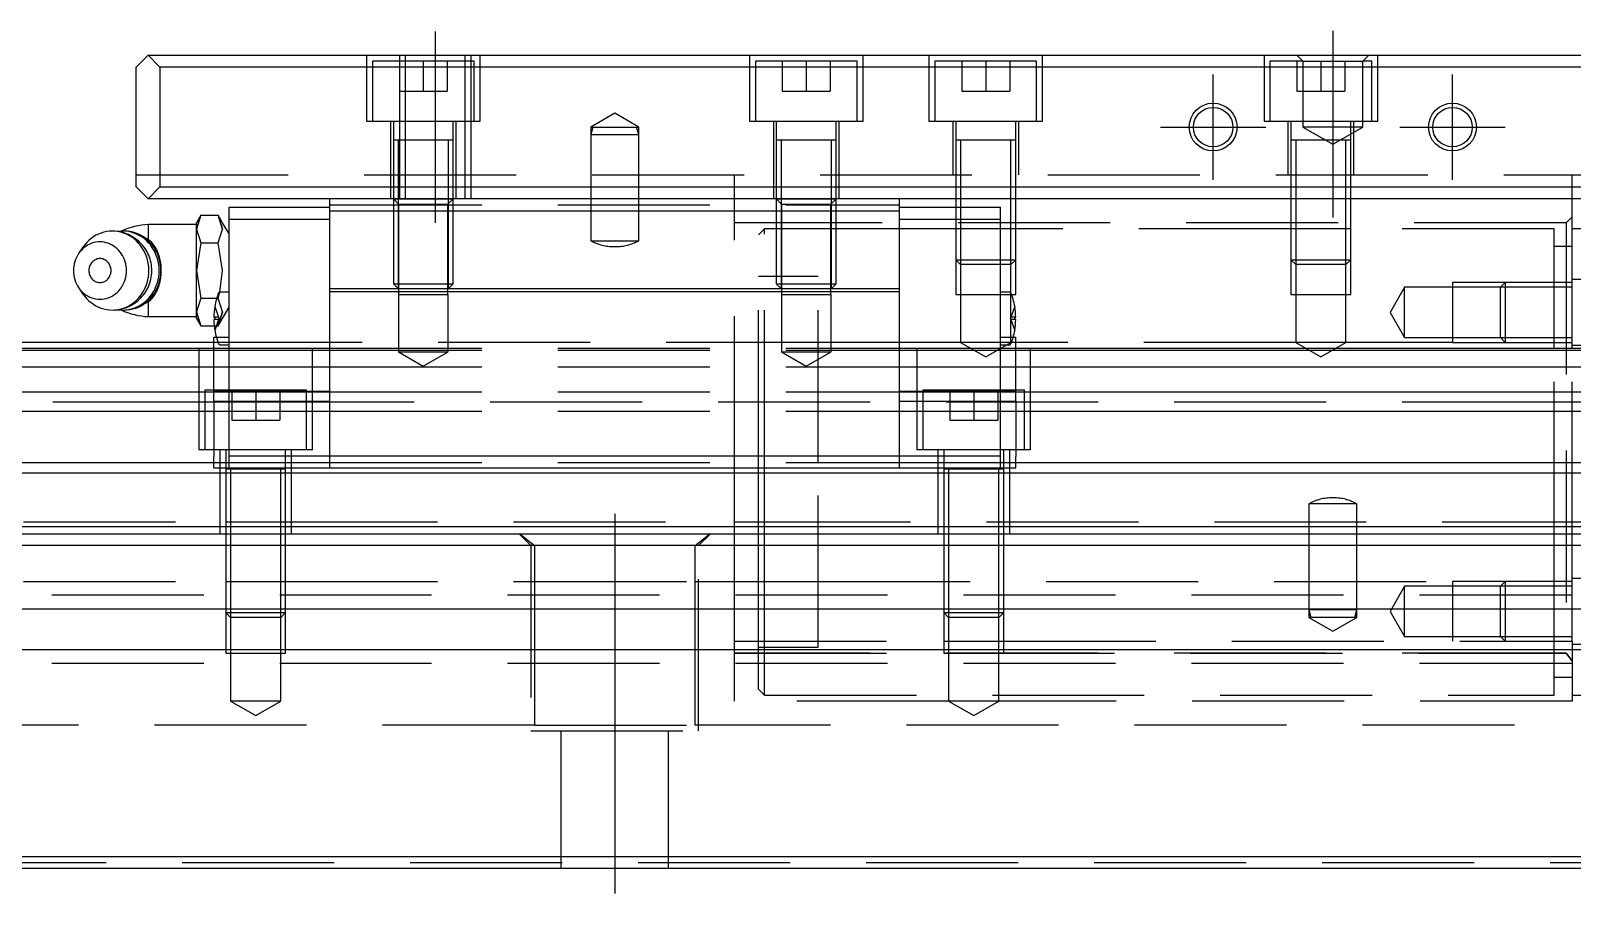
# Model space of a CAD drawing. Extents: x -15 to 809, y -352 to 120.
# Drawn here: x 121.2 to 250, y -316.1 to -242.9 of the extents above; entities that cross this region are included whole.
import ezdxf

# ---------------------------------------------------------------- set-up
doc = ezdxf.new("R2010")
doc.units = 0
doc.linetypes.add('CENTER', pattern=[50.8, 31.75, -6.35, 6.35, -6.35])
doc.linetypes.add('DASHED', pattern=[19.05, 12.7, -6.35])
doc.layers.get('0').update_dxf_attribs({"linetype": 'CONTINUOUS'})
doc.layers.add('CENTER', color=1, linetype='CENTER')

msp = doc.modelspace()

# ---------------------------------------------------------------- linework, layer by layer
at = {"color": 7, "linetype": 'CONTINUOUS'}
for p, q in [((131, -244.98), (130, -245.98)), ((130, -255.98), (130, -245.98)), ((132, -245.98), (131, -244.98)), ((131, -244.98), (329, -244.98)), ((132, -245.98), (132, -255.98)), ((328, -245.98), (132, -245.98)), ((156.5, -252.08), (151.5, -252.08)), ((156.5, -252.08), (151.5, -252.08)), ((156.5, -252.08), (151.5, -252.08)), ((188.5, -252.08), (183.5, -252.08)), ((130, -255.98), (131, -256.98)), ((131, -256.98), (132, -255.98)), ((132, -255.98), (328, -255.98)), ((329, -256.98), (131, -256.98)), ((146.2, -257.98), (146.2, -256.98)), ((193.8, -257.98), (193.8, -256.98)), ((250, -269.48), (250, -256.98)), ((135.4, -258.36), (135.04, -258.98)), ((135.4, -258.36), (135.04, -259.52)), ((135.4, -258.36), (135.4, -258.36)), ((135.4, -258.36), (136.87, -258.36)), ((137.22, -258.98), (136.87, -258.36)), ((137.22, -259.52), (136.87, -258.36)), ((137.77, -258.68), (137.77, -257.68)), ((137.77, -257.68), (146.2, -257.68)), ((137.77, -258.68), (146.2, -258.68)), ((137.77, -278.48), (137.77, -258.68)), ((146.2, -257.98), (193.8, -257.98)), ((146.2, -264.48), (146.2, -257.98)), ((193.8, -257.68), (202.23, -257.68)), ((193.8, -264.48), (193.8, -257.98)), ((193.8, -258.68), (202.23, -258.68)), ((202.23, -258.68), (202.23, -257.68)), ((202.23, -278.48), (202.23, -258.68)), ((126.44, -260.16), (126.24, -260.3)), ((126.64, -260.03), (126.44, -260.16)), ((126.86, -259.93), (126.64, -260.03)), ((127.08, -259.84), (126.86, -259.93)), ((127.31, -259.77), (127.08, -259.84)), ((127.55, -259.72), (127.31, -259.77)), ((127.78, -259.69), (127.55, -259.72)), ((128.02, -259.68), (127.78, -259.69)), ((128.26, -259.69), (128.02, -259.68)), ((128.26, -259.69), (128.19, -259.68)), ((128.5, -259.72), (128.26, -259.69)), ((128.42, -259.7), (128.26, -259.69)), ((128.58, -259.73), (128.42, -259.7)), ((128.88, -259.68), (128.47, -259.71)), ((128.73, -259.77), (128.5, -259.72)), ((128.74, -259.76), (128.58, -259.73)), ((128.96, -259.84), (128.73, -259.77)), ((128.9, -259.8), (128.74, -259.76)), ((129.12, -259.69), (128.88, -259.68)), ((129.03, -259.68), (128.88, -259.68)), ((129.06, -259.85), (128.9, -259.8)), ((129.19, -259.93), (128.96, -259.84)), ((129.27, -259.69), (129.03, -259.68)), ((129.22, -259.91), (129.06, -259.85)), ((129.36, -259.72), (129.12, -259.69)), ((129.4, -260.04), (129.19, -259.93)), ((129.37, -259.97), (129.22, -259.91)), ((129.51, -259.72), (129.27, -259.69)), ((129.59, -259.77), (129.36, -259.72)), ((129.52, -260.04), (129.37, -259.97)), ((129.61, -260.17), (129.4, -260.04)), ((129.74, -259.77), (129.51, -259.72)), ((129.66, -260.12), (129.52, -260.04)), ((129.82, -259.84), (129.59, -259.77)), ((129.8, -260.2), (129.66, -260.12)), ((129.97, -259.84), (129.74, -259.77)), ((130.04, -259.93), (129.82, -259.84)), ((130.2, -259.93), (129.97, -259.84)), ((130.26, -260.04), (130.04, -259.93)), ((130.42, -260.04), (130.2, -259.93)), ((130.47, -260.17), (130.26, -260.04)), ((130.28, -259.97), (131.04, -260.37)), ((130.62, -260.17), (130.42, -260.04)), ((135.04, -259.13), (131.04, -259.13)), ((131.04, -260.37), (131.04, -259.13)), ((135.04, -259.52), (135.04, -258.98)), ((135.04, -259.52), (135.4, -260.67)), ((135.04, -262.98), (135.04, -259.52)), ((136.87, -260.67), (137.22, -259.52)), ((137.77, -259.92), (137.22, -258.98)), ((257.77, -259.48), (250, -259.48)), ((125.56, -261.02), (125.2, -261.56)), ((125.31, -261.41), (125.2, -261.56)), ((125.43, -261.27), (125.31, -261.41)), ((125.56, -261.14), (125.43, -261.27)), ((125.71, -260.82), (125.56, -261.02)), ((125.69, -261.03), (125.56, -261.14)), ((125.84, -260.93), (125.69, -261.03)), ((125.88, -260.63), (125.71, -260.82)), ((125.99, -260.84), (125.84, -260.93)), ((126.05, -260.46), (125.88, -260.63)), ((126.15, -260.76), (125.99, -260.84)), ((126.24, -260.3), (126.05, -260.46)), ((126.31, -260.69), (126.15, -260.76)), ((126.48, -260.64), (126.31, -260.69)), ((126.65, -260.61), (126.48, -260.64)), ((126.82, -260.59), (126.65, -260.61)), ((127, -260.58), (126.82, -260.59)), ((127.17, -260.59), (127, -260.58)), ((127.34, -260.61), (127.17, -260.59)), ((127.51, -260.65), (127.34, -260.61)), ((127.68, -260.7), (127.51, -260.65)), ((127.84, -260.77), (127.68, -260.7)), ((128, -260.85), (127.84, -260.77)), ((128.15, -260.94), (128, -260.85)), ((128.29, -261.04), (128.15, -260.94)), ((128.43, -261.16), (128.29, -261.04)), ((128.56, -261.29), (128.43, -261.16)), ((128.67, -261.43), (128.56, -261.29)), ((128.78, -261.57), (128.67, -261.43)), ((129.81, -260.31), (129.61, -260.17)), ((129.94, -260.3), (129.8, -260.2)), ((130, -260.47), (129.81, -260.31)), ((130.07, -260.4), (129.94, -260.3)), ((130.17, -260.65), (130, -260.47)), ((130.2, -260.5), (130.07, -260.4)), ((130.34, -260.84), (130.17, -260.65)), ((130.32, -260.62), (130.2, -260.5)), ((130.44, -260.73), (130.32, -260.62)), ((130.49, -261.04), (130.34, -260.84)), ((130.55, -260.86), (130.44, -260.73)), ((130.67, -260.31), (130.47, -260.17)), ((130.62, -261.26), (130.49, -261.04)), ((130.65, -260.99), (130.55, -260.86)), ((130.82, -260.31), (130.62, -260.17)), ((130.74, -261.48), (130.62, -261.26)), ((130.75, -261.12), (130.65, -260.99)), ((130.86, -260.47), (130.67, -260.31)), ((130.84, -261.26), (130.75, -261.12)), ((131.01, -260.47), (130.82, -260.31)), ((130.92, -261.4), (130.84, -261.26)), ((131.03, -260.65), (130.86, -260.47)), ((130.99, -261.55), (130.92, -261.4)), ((131.19, -260.65), (131.01, -260.47)), ((131.2, -260.84), (131.03, -260.65)), ((131.04, -260.37), (131.14, -260.46)), ((131.14, -260.46), (131.23, -260.55)), ((131.35, -260.84), (131.19, -260.65)), ((131.34, -261.04), (131.2, -260.84)), ((131.23, -260.55), (131.32, -260.65)), ((131.32, -260.65), (131.41, -260.76)), ((131.48, -261.26), (131.34, -261.04)), ((131.5, -261.04), (131.35, -260.84)), ((131.41, -260.76), (131.49, -260.87)), ((131.59, -261.48), (131.48, -261.26)), ((131.49, -260.87), (131.56, -260.98)), ((131.63, -261.26), (131.5, -261.04)), ((131.56, -260.98), (131.63, -261.11)), ((131.63, -261.11), (131.7, -261.23)), ((131.75, -261.48), (131.63, -261.26)), ((131.7, -261.23), (131.76, -261.36)), ((131.76, -261.36), (131.82, -261.5)), ((135.4, -260.67), (135.04, -262.98)), ((135.4, -260.67), (136.87, -260.67)), ((137.22, -262.98), (136.87, -260.67)), ((124.8, -262.6), (124.77, -262.79)), ((124.83, -262.41), (124.8, -262.6)), ((124.88, -262.23), (124.83, -262.41)), ((124.94, -262.05), (124.88, -262.23)), ((125.02, -261.88), (124.94, -262.05)), ((125.1, -261.71), (125.02, -261.88)), ((125.2, -261.56), (125.1, -261.71)), ((126.09, -262.72), (126.08, -262.81)), ((126.12, -262.64), (126.09, -262.72)), ((126.15, -262.56), (126.12, -262.64)), ((126.19, -262.48), (126.15, -262.56)), ((126.23, -262.41), (126.19, -262.48)), ((126.28, -262.34), (126.23, -262.41)), ((126.33, -262.27), (126.28, -262.34)), ((126.39, -262.21), (126.33, -262.27)), ((126.46, -262.16), (126.39, -262.21)), ((126.52, -262.11), (126.46, -262.16)), ((126.59, -262.07), (126.52, -262.11)), ((126.67, -262.04), (126.59, -262.07)), ((126.75, -262.01), (126.67, -262.04)), ((126.82, -262), (126.75, -262.01)), ((126.9, -261.98), (126.82, -262)), ((126.99, -261.98), (126.9, -261.98)), ((127.07, -261.98), (126.99, -261.98)), ((127.15, -262), (127.07, -261.98)), ((127.22, -262.01), (127.15, -262)), ((127.3, -262.04), (127.22, -262.01)), ((127.38, -262.07), (127.3, -262.04)), ((127.45, -262.11), (127.38, -262.07)), ((127.52, -262.16), (127.45, -262.11)), ((127.58, -262.21), (127.52, -262.16)), ((127.64, -262.27), (127.58, -262.21)), ((127.69, -262.34), (127.64, -262.27)), ((127.74, -262.41), (127.69, -262.34)), ((127.79, -262.48), (127.74, -262.41)), ((127.82, -262.56), (127.79, -262.48)), ((127.85, -262.64), (127.82, -262.56)), ((127.88, -262.72), (127.85, -262.64)), ((127.9, -262.81), (127.88, -262.72)), ((128.88, -261.73), (128.78, -261.57)), ((128.96, -261.89), (128.88, -261.73)), ((129.03, -262.06), (128.96, -261.89)), ((129.09, -262.24), (129.03, -262.06)), ((129.14, -262.42), (129.09, -262.24)), ((129.18, -262.61), (129.14, -262.42)), ((129.2, -262.79), (129.18, -262.61)), ((130.84, -261.72), (130.74, -261.48)), ((130.92, -261.96), (130.84, -261.72)), ((130.98, -262.21), (130.92, -261.96)), ((131.03, -262.46), (130.98, -262.21)), ((131.06, -261.7), (130.99, -261.55)), ((131.06, -262.72), (131.03, -262.46)), ((131.12, -261.86), (131.06, -261.7)), ((131.07, -262.98), (131.06, -262.72)), ((131.17, -262.01), (131.12, -261.86)), ((131.22, -262.17), (131.17, -262.01)), ((131.25, -262.33), (131.22, -262.17)), ((131.28, -262.49), (131.25, -262.33)), ((131.3, -262.66), (131.28, -262.49)), ((131.31, -262.82), (131.3, -262.66)), ((131.69, -261.72), (131.59, -261.48)), ((131.78, -261.96), (131.69, -261.72)), ((131.85, -261.72), (131.75, -261.48)), ((131.84, -262.21), (131.78, -261.96)), ((131.82, -261.5), (131.86, -261.61)), ((131.89, -262.46), (131.84, -262.21)), ((131.93, -261.96), (131.85, -261.72)), ((131.86, -261.61), (131.9, -261.73)), ((131.92, -262.72), (131.89, -262.46)), ((131.9, -261.73), (131.93, -261.85)), ((131.93, -262.98), (131.92, -262.72)), ((131.93, -261.85), (131.96, -261.97)), ((132, -262.21), (131.93, -261.96)), ((131.96, -261.97), (131.99, -262.09)), ((131.99, -262.09), (132.02, -262.22)), ((132.04, -262.46), (132, -262.21)), ((132.02, -262.22), (132.04, -262.37)), ((132.04, -262.37), (132.06, -262.52)), ((132.07, -262.72), (132.04, -262.46)), ((132.06, -262.52), (132.07, -262.67)), ((132.07, -262.67), (132.08, -262.83)), ((132.08, -262.98), (132.07, -262.72)), ((124.77, -262.79), (124.77, -262.98)), ((124.77, -262.98), (124.77, -263.17)), ((124.77, -263.17), (124.8, -263.36)), ((124.8, -263.36), (124.83, -263.55)), ((124.83, -263.55), (124.88, -263.73)), ((124.88, -263.73), (124.94, -263.91)), ((124.94, -263.91), (125.02, -264.08)), ((126.08, -262.81), (126.06, -262.89)), ((126.06, -262.89), (126.06, -262.98)), ((126.06, -262.98), (126.06, -263.07)), ((126.06, -263.07), (126.08, -263.15)), ((126.08, -263.15), (126.09, -263.24)), ((126.09, -263.24), (126.12, -263.32)), ((126.12, -263.32), (126.15, -263.4)), ((126.15, -263.4), (126.19, -263.48)), ((126.19, -263.48), (126.23, -263.55)), ((126.23, -263.55), (126.28, -263.62)), ((126.28, -263.62), (126.33, -263.69)), ((126.33, -263.69), (126.39, -263.75)), ((126.39, -263.75), (126.46, -263.8)), ((126.46, -263.8), (126.52, -263.85)), ((126.52, -263.85), (126.59, -263.89)), ((126.59, -263.89), (126.67, -263.92)), ((126.67, -263.92), (126.75, -263.95)), ((126.75, -263.95), (126.82, -263.96)), ((126.82, -263.96), (126.9, -263.98)), ((126.9, -263.98), (126.99, -263.98)), ((126.99, -263.98), (127.07, -263.98)), ((127.07, -263.98), (127.15, -263.96)), ((127.15, -263.96), (127.22, -263.95)), ((127.22, -263.95), (127.3, -263.92)), ((127.3, -263.92), (127.38, -263.89)), ((127.38, -263.89), (127.45, -263.85)), ((127.45, -263.85), (127.52, -263.8)), ((127.52, -263.8), (127.58, -263.75)), ((127.58, -263.75), (127.64, -263.69)), ((127.64, -263.69), (127.69, -263.62)), ((127.69, -263.62), (127.74, -263.55)), ((127.74, -263.55), (127.79, -263.48)), ((127.79, -263.48), (127.82, -263.4)), ((127.82, -263.4), (127.85, -263.32)), ((127.85, -263.32), (127.88, -263.24)), ((127.88, -263.24), (127.9, -263.15)), ((127.91, -262.89), (127.9, -262.81)), ((127.9, -263.15), (127.91, -263.07)), ((127.91, -262.98), (127.91, -262.89)), ((127.91, -263.07), (127.91, -262.98)), ((128.96, -264.07), (129.03, -263.9)), ((129.03, -263.9), (129.09, -263.72)), ((129.09, -263.72), (129.14, -263.54)), ((129.14, -263.54), (129.18, -263.35)), ((129.18, -263.35), (129.2, -263.17)), ((129.2, -262.98), (129.2, -262.79)), ((129.2, -263.17), (129.2, -262.98)), ((130.84, -264.24), (130.92, -264)), ((130.92, -264), (130.98, -263.75)), ((130.98, -263.75), (131.03, -263.5)), ((131.03, -263.5), (131.06, -263.24)), ((131.06, -263.24), (131.07, -262.98)), ((131.1, -264.16), (131.16, -264)), ((131.16, -264), (131.2, -263.85)), ((131.2, -263.85), (131.24, -263.69)), ((131.24, -263.69), (131.27, -263.53)), ((131.27, -263.53), (131.3, -263.36)), ((131.3, -263.36), (131.31, -263.2)), ((131.32, -262.98), (131.31, -262.82)), ((131.31, -263.2), (131.32, -263.04)), ((131.32, -263.04), (131.32, -262.98)), ((131.69, -264.24), (131.78, -264)), ((131.78, -264), (131.84, -263.75)), ((131.84, -263.75), (131.89, -263.5)), ((131.85, -264.24), (131.93, -264)), ((131.89, -263.5), (131.92, -263.24)), ((131.92, -263.24), (131.93, -262.98)), ((131.93, -264), (132, -263.75)), ((131.99, -263.89), (131.95, -264.04)), ((132.02, -263.74), (131.99, -263.89)), ((132, -263.75), (132.04, -263.5)), ((132.04, -263.62), (132.02, -263.74)), ((132.04, -263.5), (132.07, -263.24)), ((132.05, -263.49), (132.04, -263.62)), ((132.06, -263.36), (132.05, -263.49)), ((132.07, -263.24), (132.06, -263.36)), ((132.07, -263.24), (132.08, -262.98)), ((132.08, -263.11), (132.07, -263.24)), ((132.08, -262.83), (132.08, -262.98)), ((132.08, -262.98), (132.08, -262.98)), ((132.08, -262.98), (132.08, -263.11)), ((135.04, -266.44), (135.04, -262.98)), ((135.04, -262.98), (135.4, -265.29)), ((137, -264.78), (137.22, -262.98)), ((125.02, -264.08), (125.1, -264.25)), ((125.1, -264.25), (125.2, -264.4)), ((125.2, -264.4), (125.31, -264.55)), ((125.2, -264.4), (125.56, -264.94)), ((125.31, -264.55), (125.43, -264.69)), ((125.43, -264.69), (125.56, -264.82)), ((125.56, -264.82), (125.69, -264.93)), ((125.56, -264.94), (125.71, -265.14)), ((125.69, -264.93), (125.84, -265.03)), ((125.71, -265.14), (125.88, -265.33)), ((125.84, -265.03), (125.99, -265.12)), ((125.99, -265.12), (126.15, -265.2)), ((126.15, -265.2), (126.31, -265.27)), ((126.31, -265.27), (126.48, -265.32)), ((127.34, -265.35), (127.51, -265.31)), ((127.51, -265.31), (127.68, -265.26)), ((127.68, -265.26), (127.84, -265.19)), ((127.84, -265.19), (128, -265.11)), ((128, -265.11), (128.15, -265.02)), ((128.15, -265.02), (128.29, -264.92)), ((128.29, -264.92), (128.43, -264.8)), ((128.43, -264.8), (128.56, -264.67)), ((128.56, -264.67), (128.67, -264.53)), ((128.67, -264.53), (128.78, -264.39)), ((128.78, -264.39), (128.88, -264.23)), ((128.88, -264.23), (128.96, -264.07)), ((130, -265.49), (130.17, -265.31)), ((130.17, -265.31), (130.34, -265.12)), ((130.3, -265.37), (130.41, -265.25)), ((130.34, -265.12), (130.49, -264.92)), ((130.41, -265.25), (130.52, -265.13)), ((130.49, -264.92), (130.62, -264.7)), ((130.52, -265.13), (130.62, -265)), ((130.62, -264.7), (130.74, -264.48)), ((130.62, -265), (130.72, -264.87)), ((130.72, -264.87), (130.81, -264.74)), ((130.74, -264.48), (130.84, -264.24)), ((130.81, -264.74), (130.89, -264.6)), ((130.86, -265.49), (131.03, -265.31)), ((130.89, -264.6), (130.97, -264.45)), ((130.97, -264.45), (131.04, -264.31)), ((131.01, -265.49), (131.19, -265.31)), ((131.03, -265.31), (131.2, -265.12)), ((131.04, -264.31), (131.1, -264.16)), ((131.19, -265.31), (131.35, -265.12)), ((131.2, -265.12), (131.34, -264.92)), ((131.32, -265.31), (131.23, -265.41)), ((131.41, -265.2), (131.32, -265.31)), ((131.34, -264.92), (131.48, -264.7)), ((131.35, -265.12), (131.5, -264.92)), ((131.49, -265.09), (131.41, -265.2)), ((131.48, -264.7), (131.59, -264.48)), ((131.56, -264.98), (131.49, -265.09)), ((131.5, -264.92), (131.63, -264.7)), ((131.63, -264.85), (131.56, -264.98)), ((131.59, -264.48), (131.69, -264.24)), ((131.63, -264.7), (131.75, -264.48)), ((131.7, -264.73), (131.63, -264.85)), ((131.76, -264.6), (131.7, -264.73)), ((131.75, -264.48), (131.85, -264.24)), ((131.82, -264.46), (131.76, -264.6)), ((131.87, -264.32), (131.82, -264.46)), ((131.91, -264.18), (131.87, -264.32)), ((131.95, -264.04), (131.91, -264.18)), ((135.4, -265.29), (135.04, -266.44)), ((135.4, -265.29), (136.74, -265.29)), ((137.77, -264.78), (136.99, -264.78)), ((146.2, -264.73), (146.2, -264.48)), ((146.2, -264.48), (193.8, -264.48)), ((146.2, -278.48), (146.2, -264.73)), ((146.2, -264.73), (193.8, -264.73)), ((193.8, -264.73), (193.8, -264.48)), ((193.8, -278.48), (193.8, -264.73)), ((203.01, -264.78), (202.23, -264.78)), ((125.88, -265.33), (126.05, -265.5)), ((126.05, -265.5), (126.24, -265.66)), ((126.24, -265.66), (126.44, -265.8)), ((126.44, -265.8), (126.64, -265.93)), ((126.48, -265.32), (126.65, -265.35)), ((126.64, -265.93), (126.86, -266.03)), ((126.65, -265.35), (126.82, -265.37)), ((126.82, -265.37), (127, -265.38)), ((126.86, -266.03), (127.08, -266.12)), ((127, -265.38), (127.17, -265.37)), ((127.08, -266.12), (127.31, -266.19)), ((127.17, -265.37), (127.34, -265.35)), ((127.31, -266.19), (127.55, -266.24)), ((127.55, -266.24), (127.78, -266.27)), ((127.78, -266.27), (128.02, -266.28)), ((128.02, -266.28), (128.26, -266.27)), ((128.19, -266.28), (128.25, -266.27)), ((128.25, -266.27), (128.41, -266.26)), ((128.26, -266.27), (128.5, -266.24)), ((128.41, -266.26), (128.57, -266.23)), ((128.47, -266.25), (128.88, -266.28)), ((128.5, -266.24), (128.73, -266.19)), ((128.57, -266.23), (128.73, -266.2)), ((128.73, -266.19), (128.96, -266.12)), ((128.73, -266.2), (128.89, -266.16)), ((128.88, -266.28), (129.12, -266.27)), ((128.88, -266.28), (129.03, -266.28)), ((128.89, -266.16), (129.05, -266.12)), ((128.96, -266.12), (129.19, -266.03)), ((129.03, -266.28), (129.27, -266.27)), ((129.05, -266.12), (129.2, -266.06)), ((129.12, -266.27), (129.36, -266.24)), ((129.19, -266.03), (129.4, -265.92)), ((129.2, -266.06), (129.35, -266)), ((129.27, -266.27), (129.51, -266.24)), ((129.35, -266), (129.5, -265.93)), ((129.36, -266.24), (129.59, -266.19)), ((129.4, -265.92), (129.61, -265.79)), ((129.5, -265.93), (129.64, -265.85)), ((129.51, -266.24), (129.74, -266.19)), ((129.59, -266.19), (129.82, -266.12)), ((129.61, -265.79), (129.81, -265.65)), ((129.64, -265.85), (129.78, -265.77)), ((129.74, -266.19), (129.97, -266.12)), ((129.78, -265.77), (129.92, -265.68)), ((129.81, -265.65), (130, -265.49)), ((129.82, -266.12), (130.04, -266.03)), ((129.92, -265.68), (130.05, -265.58)), ((129.97, -266.12), (130.2, -266.03)), ((130.04, -266.03), (130.26, -265.92)), ((130.05, -265.58), (130.18, -265.48)), ((130.18, -265.48), (130.3, -265.37)), ((130.2, -266.03), (130.42, -265.92)), ((130.26, -265.92), (130.47, -265.79)), ((131.04, -265.59), (130.28, -265.99)), ((130.42, -265.92), (130.62, -265.79)), ((130.47, -265.79), (130.67, -265.65)), ((130.62, -265.79), (130.82, -265.65)), ((130.67, -265.65), (130.86, -265.49)), ((130.82, -265.65), (131.01, -265.49)), ((131.14, -265.5), (131.04, -265.59)), ((131.04, -266.83), (131.04, -265.59)), ((131.23, -265.41), (131.14, -265.5)), ((135.04, -266.98), (135.04, -266.44)), ((135.04, -266.44), (135.4, -267.6)), ((131.04, -266.83), (135.04, -266.83)), ((135.04, -266.98), (135.4, -267.6)), ((135.4, -267.6), (135.4, -267.6)), ((135.4, -267.6), (136.53, -267.6)), ((136.5, -266.88), (136.58, -266.88)), ((136.58, -267.08), (136.5, -267.08)), ((136.58, -266.88), (136.58, -267.08)), ((203.42, -267.08), (203.42, -266.88)), ((203.42, -266.88), (203.5, -266.88)), ((203.5, -267.08), (203.42, -267.08)), ((136.5, -268.98), (28, -268.98)), ((136.5, -271.15), (136.5, -268.55)), ((136.5, -268.55), (136.71, -268.55)), ((203.29, -268.55), (203.5, -268.55)), ((203.5, -271.15), (203.5, -268.55)), ((0, -269.48), (136.5, -269.48)), ((0, -269.64), (136.5, -269.64)), ((136.99, -269.18), (137.77, -269.18)), ((202.23, -269.18), (203.01, -269.18)), ((203.5, -269.48), (256.5, -269.48)), ((203.5, -269.64), (256.5, -269.64)), ((0, -271.04), (136.5, -271.04)), ((136.5, -273.06), (136.5, -271.15)), ((203.5, -271.04), (256.5, -271.04)), ((203.5, -273.06), (203.5, -271.15)), ((0, -273.12), (136.5, -273.12)), ((136.5, -273.91), (136.5, -273.06)), ((136.5, -273.06), (137.77, -273.06)), ((136.5, -273.91), (136.5, -278.52)), ((136.5, -273.91), (137.77, -273.91)), ((202.23, -273.06), (203.5, -273.06)), ((202.23, -273.91), (203.5, -273.91)), ((203.5, -273.91), (203.5, -273.06)), ((203.5, -273.12), (256.5, -273.12)), ((203.5, -273.91), (203.5, -278.52)), ((0, -274.74), (136.5, -274.74)), ((203.5, -274.74), (256.5, -274.74)), ((0, -279.03), (136.5, -279.03)), ((136.5, -279.48), (136.5, -278.52)), ((136.5, -279.48), (137.77, -279.48)), ((137.77, -278.48), (146.2, -278.48)), ((137.77, -279.48), (137.77, -278.48)), ((137.77, -279.48), (146.2, -279.48)), ((146.2, -279.48), (146.2, -278.48)), ((146.2, -278.48), (193.8, -278.48)), ((146.2, -279.48), (193.8, -279.48)), ((193.8, -278.48), (202.23, -278.48)), ((193.8, -279.48), (193.8, -278.48)), ((193.8, -279.48), (202.23, -279.48)), ((202.23, -279.48), (202.23, -278.48)), ((202.23, -279.48), (203.5, -279.48)), ((203.5, -279.48), (203.5, -278.52)), ((203.5, -279.03), (256.5, -279.03)), ((0, -279.88), (460, -279.88)), ((202.5, -279.58), (197.5, -279.58)), ((0, -284.38), (460, -284.38)), ((1, -284.98), (459, -284.98)), ((458, -285.98), (2, -285.98)), ((458, -291.28), (2, -291.28)), ((458, -294.68), (2, -294.68)), ((2, -311.98), (458, -311.98)), ((459, -312.98), (1, -312.98))]:
    msp.add_line(p, q, dxfattribs=at)
at = {"color": 3, "linetype": 'DASHED'}
for p, q in [((149.25, -244.98), (149.25, -250.48)), ((149.75, -245.48), (149.75, -250.48)), ((158.25, -245.48), (149.75, -245.48)), ((152, -244.98), (152, -245.48)), ((152, -245.48), (152, -247.98)), ((152.5, -244.98), (152.5, -256.98)), ((154, -245.48), (154, -247.98)), ((156, -245.48), (156, -247.98)), ((157.5, -256.98), (157.5, -244.98)), ((158, -245.48), (158, -244.98)), ((158, -250.48), (158, -245.48)), ((158.25, -250.48), (158.25, -245.48)), ((158.75, -250.48), (158.75, -244.98)), ((181.25, -244.98), (181.25, -250.48)), ((181.75, -245.48), (181.75, -250.48)), ((190.25, -245.48), (181.75, -245.48)), ((184, -245.48), (184, -247.98)), ((186, -245.48), (186, -247.98)), ((188, -245.48), (188, -247.98)), ((190.25, -250.48), (190.25, -245.48)), ((190.75, -250.48), (190.75, -244.98)), ((196.25, -244.98), (196.25, -250.48)), ((196.75, -245.48), (196.75, -250.48)), ((205.25, -245.48), (196.75, -245.48)), ((199, -245.48), (199, -247.98)), ((201, -245.48), (201, -247.98)), ((203, -245.48), (203, -247.98)), ((205.25, -250.48), (205.25, -245.48)), ((205.75, -250.48), (205.75, -244.98)), ((224.25, -244.98), (224.25, -250.48)), ((224.75, -245.48), (224.75, -250.48)), ((227.5, -245.48), (224.75, -245.48)), ((227, -244.98), (227.5, -245.48)), ((227, -245.48), (227, -247.98)), ((227.5, -245.48), (227.5, -250.98)), ((227.5, -245.48), (232.5, -245.48)), ((229, -245.48), (229, -247.98)), ((231, -245.48), (231, -247.98)), ((232.5, -245.48), (233, -244.98)), ((232.5, -250.98), (232.5, -245.48)), ((233.25, -245.48), (232.5, -245.48)), ((233.25, -250.48), (233.25, -245.48)), ((233.75, -250.48), (233.75, -244.98)), ((152, -247.98), (152, -250.48)), ((152, -247.98), (154, -247.98)), ((154, -247.98), (156, -247.98)), ((184, -247.98), (186, -247.98)), ((186, -247.98), (188, -247.98)), ((199, -247.98), (201, -247.98)), ((201, -247.98), (203, -247.98)), ((227, -247.98), (229, -247.98)), ((229, -247.98), (231, -247.98)), ((170, -249.83), (168, -250.98)), ((172, -250.98), (170, -249.83)), ((149.25, -250.48), (158.75, -250.48)), ((151.25, -250.48), (151.25, -256.98)), ((151.5, -250.48), (151.5, -252.08)), ((152, -250.48), (152, -252.08)), ((156.5, -252.08), (156.5, -250.48)), ((156.75, -256.98), (156.75, -250.48)), ((158, -256.98), (158, -250.48)), ((168, -250.98), (168, -251.61)), ((168.17, -250.98), (168, -251.61)), ((168, -250.98), (170, -250.98)), ((170, -250.98), (172, -250.98)), ((172, -251.61), (171.83, -250.98)), ((172, -251.61), (172, -250.98)), ((181.25, -250.48), (190.75, -250.48)), ((183.25, -250.48), (183.25, -256.98)), ((183.5, -250.48), (183.5, -252.08)), ((188.5, -252.08), (188.5, -250.48)), ((188.75, -256.98), (188.75, -250.48)), ((196.25, -250.48), (205.75, -250.48)), ((198.25, -250.48), (198.25, -254.98)), ((198.5, -250.48), (198.5, -252.08)), ((203.5, -252.08), (203.5, -250.48)), ((203.75, -254.98), (203.75, -250.48)), ((224.25, -250.48), (233.75, -250.48)), ((226.25, -250.48), (226.25, -254.98)), ((226.5, -250.48), (226.5, -252.08)), ((227.5, -250.98), (230, -252.42)), ((232.5, -250.98), (227.5, -250.98)), ((230, -252.42), (232.5, -250.98)), ((231.5, -252.08), (231.5, -250.48)), ((231.75, -254.98), (231.75, -250.48)), ((156.5, -252.08), (151.5, -252.08)), ((151.5, -252.08), (151.5, -256.98)), ((151.5, -252.08), (151.5, -252.08)), ((151.5, -252.08), (151.5, -252.09)), ((151.9, -252.08), (151.9, -256.98)), ((152, -252.08), (152, -256.98)), ((156.1, -256.98), (156.1, -252.08)), ((156.5, -252.08), (156.5, -252.08)), ((156.5, -256.98), (156.5, -252.08)), ((156.5, -252.09), (156.5, -252.08)), ((168, -251.61), (168, -256.98)), ((168, -251.61), (172, -251.61)), ((172, -256.98), (172, -251.61)), ((188.5, -252.08), (183.5, -252.08)), ((183.5, -252.08), (183.5, -256.98)), ((183.5, -252.08), (183.5, -252.08)), ((183.5, -252.08), (183.5, -252.09)), ((183.9, -252.08), (183.9, -256.98)), ((188.1, -256.98), (188.1, -252.08)), ((188.5, -252.08), (188.5, -252.08)), ((188.5, -256.98), (188.5, -252.08)), ((188.5, -252.09), (188.5, -252.08)), ((203.5, -252.08), (198.5, -252.08)), ((198.5, -252.08), (198.5, -252.08)), ((198.5, -252.08), (198.5, -254.98)), ((198.5, -252.08), (198.5, -252.09)), ((198.9, -252.08), (198.9, -254.98)), ((203.1, -254.98), (203.1, -252.08)), ((203.5, -254.98), (203.5, -252.08)), ((203.5, -252.08), (203.5, -252.08)), ((203.5, -252.09), (203.5, -252.08)), ((231.5, -252.08), (226.5, -252.08)), ((231.5, -252.08), (226.5, -252.08)), ((231.5, -252.08), (226.5, -252.08)), ((226.5, -252.08), (226.5, -254.98)), ((226.5, -252.08), (226.5, -252.08)), ((226.5, -252.08), (226.5, -252.09)), ((226.9, -252.08), (226.9, -254.98)), ((231.1, -254.98), (231.1, -252.08)), ((231.5, -254.98), (231.5, -252.08)), ((231.5, -252.08), (231.5, -252.08)), ((231.5, -252.09), (231.5, -252.08)), ((130, -254.98), (330, -254.98)), ((180, -256.98), (180, -254.98)), ((198.5, -254.98), (198.5, -256.98)), ((198.5, -254.98), (198.5, -256.98)), ((198.9, -254.98), (198.9, -256.98)), ((203.1, -256.98), (203.1, -254.98)), ((203.5, -256.98), (203.5, -254.98)), ((203.5, -256.98), (203.5, -254.98)), ((226.5, -254.98), (226.5, -256.98)), ((226.5, -254.98), (226.5, -256.98)), ((226.9, -254.98), (226.9, -256.98)), ((231.1, -256.98), (231.1, -254.98)), ((231.5, -256.98), (231.5, -254.98)), ((231.5, -256.98), (231.5, -254.98)), ((250, -256.98), (250, -254.98)), ((146.2, -257.48), (193.8, -257.48)), ((151.5, -256.98), (151.94, -257.42)), ((151.5, -256.98), (151.5, -264.08)), ((151.5, -256.98), (156.5, -256.98)), ((151.9, -256.98), (151.9, -264.48)), ((151.94, -257.42), (151.94, -264.98)), ((151.94, -257.42), (156.06, -257.42)), ((156.06, -257.42), (156.5, -256.98)), ((156.06, -264.98), (156.06, -257.42)), ((156.1, -264.48), (156.1, -256.98)), ((156.5, -264.08), (156.5, -256.98)), ((168, -256.98), (168, -260.48)), ((172, -260.48), (172, -256.98)), ((180, -279.48), (180, -256.98)), ((183.5, -256.98), (183.94, -257.42)), ((183.5, -256.98), (183.5, -264.08)), ((183.5, -256.98), (188.5, -256.98)), ((183.9, -256.98), (183.9, -264.48)), ((183.94, -257.42), (183.94, -264.98)), ((183.94, -257.42), (188.06, -257.42)), ((188.06, -257.42), (188.5, -256.98)), ((188.06, -264.98), (188.06, -257.42)), ((188.1, -264.48), (188.1, -256.98)), ((188.5, -264.08), (188.5, -256.98)), ((198.5, -256.98), (198.5, -257.68)), ((198.5, -256.98), (198.5, -257.68)), ((198.9, -256.98), (198.9, -257.68)), ((203.1, -262.48), (203.1, -256.98)), ((203.5, -262.08), (203.5, -256.98)), ((203.5, -262.08), (203.5, -256.98)), ((226.5, -256.98), (226.5, -262.08)), ((226.5, -256.98), (226.5, -262.08)), ((226.9, -256.98), (226.9, -262.48)), ((231.1, -262.48), (231.1, -256.98)), ((231.5, -262.08), (231.5, -256.98)), ((231.5, -262.08), (231.5, -256.98)), ((135.04, -259.52), (135.4, -258.36)), ((136.87, -258.36), (137.22, -259.52)), ((198.5, -257.68), (198.5, -262.08)), ((198.5, -257.68), (198.5, -262.08)), ((198.9, -257.68), (198.9, -262.48)), ((250, -258.48), (249.5, -258.98)), ((249.5, -258.98), (180, -258.98)), ((182.5, -259.48), (182, -259.98)), ((182, -278.98), (182, -259.98)), ((183.5, -259.48), (182.5, -259.48)), ((182.5, -278.98), (182.5, -259.48)), ((183.9, -259.48), (183.5, -259.48)), ((188.1, -259.48), (183.9, -259.48)), ((188.5, -259.48), (188.1, -259.48)), ((193.8, -259.48), (188.5, -259.48)), ((198.5, -259.48), (193.8, -259.48)), ((198.9, -259.48), (198.5, -259.48)), ((202.23, -259.48), (198.9, -259.48)), ((203.1, -259.48), (202.23, -259.48)), ((203.5, -259.48), (203.1, -259.48)), ((226.5, -259.48), (203.5, -259.48)), ((226.9, -259.48), (226.5, -259.48)), ((231.1, -259.48), (226.9, -259.48)), ((231.5, -259.48), (231.1, -259.48)), ((248.5, -259.48), (231.5, -259.48)), ((248.5, -263.98), (248.5, -259.48)), ((249.5, -258.98), (249.5, -294.98)), ((168, -260.48), (172, -260.48)), ((169.94, -260.98), (170.06, -260.98)), ((250, -260.98), (248.5, -260.98)), ((198.5, -262.08), (198.5, -264.98)), ((198.5, -262.08), (203.5, -262.08)), ((198.5, -262.08), (198.9, -262.48)), ((198.9, -262.48), (198.9, -264.98)), ((203.1, -262.48), (198.9, -262.48)), ((203.1, -262.48), (203.5, -262.08)), ((203.1, -264.98), (203.1, -262.48)), ((203.5, -264.98), (203.5, -262.08)), ((226.5, -262.08), (226.5, -264.98)), ((226.5, -262.08), (226.9, -262.48)), ((226.5, -262.08), (231.5, -262.08)), ((226.9, -262.48), (226.9, -264.98)), ((231.1, -262.48), (226.9, -262.48)), ((231.1, -262.48), (231.5, -262.08)), ((231.1, -264.98), (231.1, -262.48)), ((231.5, -264.98), (231.5, -262.08)), ((187, -263.48), (182, -263.48)), ((187, -278.98), (187, -263.48)), ((244.4, -263.98), (240, -263.98)), ((240, -263.98), (240, -268.98)), ((244.4, -263.98), (244, -264.38)), ((250, -263.98), (244.4, -263.98)), ((250, -263.98), (244.4, -263.98)), ((244.4, -263.98), (244.4, -268.98)), ((248.5, -264.38), (248.5, -263.98)), ((260, -263.73), (250, -263.73)), ((136.74, -265.29), (136.87, -265.29)), ((136.87, -265.29), (137, -264.78)), ((137.22, -266.44), (136.87, -265.29)), ((151.5, -264.08), (151.9, -264.48)), ((151.5, -264.08), (156.5, -264.08)), ((151.93, -264.98), (151.93, -269.78)), ((151.93, -264.98), (156.07, -264.98)), ((156.07, -269.78), (156.07, -264.98)), ((156.1, -264.48), (156.5, -264.08)), ((183.5, -264.08), (183.9, -264.48)), ((183.5, -264.08), (188.5, -264.08)), ((183.93, -264.98), (183.93, -269.78)), ((183.93, -264.98), (188.07, -264.98)), ((188.07, -269.78), (188.07, -264.98)), ((188.1, -264.48), (188.5, -264.08)), ((198.5, -264.98), (203.5, -264.98)), ((198.9, -264.98), (198.9, -268.98)), ((203.1, -268.98), (203.1, -264.98)), ((226.5, -264.98), (231.5, -264.98)), ((226.9, -264.98), (226.9, -268.98)), ((231.1, -268.98), (231.1, -264.98)), ((236, -264.38), (234.79, -266.48)), ((240, -264.38), (236, -264.38)), ((236, -268.58), (236, -264.38)), ((244, -264.38), (240, -264.38)), ((250, -264.38), (244, -264.38)), ((244, -268.58), (244, -264.38)), ((248.5, -268.58), (248.5, -264.38)), ((135.4, -267.6), (135.04, -266.44)), ((136.58, -265.98), (136.9, -266.88)), ((136.58, -265.98), (136.58, -265.98)), ((136.58, -265.98), (136.58, -265.98)), ((136.58, -265.98), (136.58, -265.98)), ((136.58, -265.98), (136.58, -265.98)), ((137.22, -266.44), (136.87, -267.6)), ((136.87, -267.6), (137.22, -266.44)), ((137.22, -266.98), (137.77, -266.04)), ((203.42, -265.98), (203.1, -266.88)), ((203.42, -265.98), (203.42, -265.98)), ((203.42, -265.98), (203.42, -265.98)), ((234.79, -266.48), (236, -268.58)), ((136.53, -267.6), (136.87, -267.6)), ((136.9, -266.88), (136.58, -266.88)), ((136.9, -267.08), (136.58, -267.98)), ((136.9, -267.08), (136.58, -267.08)), ((136.87, -267.6), (137.22, -266.98)), ((136.9, -266.88), (136.94, -266.98)), ((136.9, -267.08), (136.94, -266.98)), ((203.1, -266.88), (203.06, -266.98)), ((203.1, -267.08), (203.06, -266.98)), ((203.42, -266.88), (203.1, -266.88)), ((203.1, -267.08), (203.42, -267.98)), ((203.42, -267.08), (203.1, -267.08)), ((136.84, -268.98), (136.5, -268.98)), ((136.58, -267.98), (136.58, -267.98)), ((136.58, -267.98), (136.58, -267.98)), ((136.71, -268.55), (137.77, -268.55)), ((137.77, -268.98), (136.84, -268.98)), ((146.2, -268.98), (137.77, -268.98)), ((187, -268.98), (146.2, -268.98)), ((198.9, -268.98), (187, -268.98)), ((198.9, -268.98), (201, -270.19)), ((203.1, -268.98), (198.9, -268.98)), ((201, -270.19), (203.1, -268.98)), ((202.23, -268.55), (203.29, -268.55)), ((226.9, -268.98), (203.1, -268.98)), ((203.42, -267.98), (203.42, -267.98)), ((203.42, -267.98), (203.42, -267.98)), ((226.9, -268.98), (229, -270.19)), ((231.1, -268.98), (226.9, -268.98)), ((229, -270.19), (231.1, -268.98)), ((240, -268.98), (231.1, -268.98)), ((236, -268.58), (240, -268.58)), ((240, -268.58), (244, -268.58)), ((240, -268.98), (244.4, -268.98)), ((244, -268.58), (244.4, -268.98)), ((244, -268.58), (250, -268.58)), ((244.4, -268.98), (250, -268.98)), ((244.4, -268.98), (250, -268.98)), ((248.5, -268.98), (248.5, -268.58)), ((248.5, -269.48), (248.5, -268.98)), ((135.25, -269.48), (135.25, -277.98)), ((136.5, -269.48), (137.77, -269.48)), ((136.5, -269.64), (137.77, -269.64)), ((137.77, -269.48), (146.2, -269.48)), ((137.77, -269.64), (146.2, -269.64)), ((144.75, -277.98), (144.75, -269.48)), ((146.2, -269.48), (193.8, -269.48)), ((146.2, -269.64), (193.8, -269.64)), ((151.93, -269.78), (154, -270.97)), ((151.93, -269.78), (156.07, -269.78)), ((154, -270.97), (156.07, -269.78)), ((183.93, -269.78), (186, -270.97)), ((183.93, -269.78), (188.07, -269.78)), ((186, -270.97), (188.07, -269.78)), ((193.8, -269.48), (202.23, -269.48)), ((193.8, -269.64), (202.23, -269.64)), ((195.25, -269.48), (195.25, -277.98)), ((202.23, -269.48), (203.5, -269.48)), ((202.23, -269.64), (203.5, -269.64)), ((204.75, -277.98), (204.75, -269.48)), ((248.5, -284.98), (248.5, -269.48)), ((250, -269.23), (260, -269.23)), ((250, -284.98), (250, -269.48)), ((136.5, -271.04), (137.77, -271.04)), ((137.77, -271.04), (146.2, -271.04)), ((146.2, -271.04), (193.8, -271.04)), ((193.8, -271.04), (202.23, -271.04)), ((202.23, -271.04), (203.5, -271.04)), ((135.75, -272.98), (135.75, -277.98)), ((136.5, -272.98), (135.75, -272.98)), ((137.77, -272.98), (136.5, -272.98)), ((144.25, -272.98), (137.77, -272.98)), ((138, -272.98), (138, -275.48)), ((140, -272.98), (140, -275.48)), ((142, -272.98), (142, -275.48)), ((144.25, -277.98), (144.25, -272.98)), ((195.75, -272.98), (195.75, -277.98)), ((202.23, -272.98), (195.75, -272.98)), ((198, -272.98), (198, -275.48)), ((200, -272.98), (200, -275.48)), ((202, -272.98), (202, -275.48)), ((203.5, -272.98), (202.23, -272.98)), ((204.25, -272.98), (203.5, -272.98)), ((204.25, -277.98), (204.25, -272.98)), ((135.75, -273.98), (84.25, -273.98)), ((136.5, -273.98), (135.75, -273.98)), ((136.5, -273.12), (137.77, -273.12)), ((137.77, -273.98), (136.5, -273.98)), ((137.77, -273.06), (146.2, -273.06)), ((137.77, -273.12), (146.2, -273.12)), ((137.77, -273.91), (146.2, -273.91)), ((144.25, -273.98), (137.77, -273.98)), ((146.2, -273.98), (144.25, -273.98)), ((146.2, -273.12), (193.8, -273.12)), ((248.5, -273.98), (146.2, -273.98)), ((193.8, -273.06), (202.23, -273.06)), ((193.8, -273.12), (202.23, -273.12)), ((193.8, -273.91), (202.23, -273.91)), ((202.23, -273.12), (203.5, -273.12)), ((250, -273.98), (248.5, -273.98)), ((255.75, -273.98), (250, -273.98)), ((136.5, -274.74), (137.77, -274.74)), ((137.77, -274.74), (146.2, -274.74)), ((138, -275.48), (140, -275.48)), ((140, -275.48), (142, -275.48)), ((146.2, -274.74), (193.8, -274.74)), ((193.8, -274.74), (202.23, -274.74)), ((198, -275.48), (200, -275.48)), ((200, -275.48), (202, -275.48)), ((202.23, -274.74), (203.5, -274.74)), ((144.75, -277.98), (135.25, -277.98)), ((137, -277.98), (137, -284.98)), ((137.5, -277.98), (137.5, -279.48)), ((142.5, -279.48), (142.5, -277.98)), ((143, -284.98), (143, -277.98)), ((204.75, -277.98), (195.25, -277.98)), ((197, -277.98), (197, -284.98)), ((197.5, -277.98), (197.5, -279.48)), ((202.5, -279.48), (202.5, -277.98)), ((203, -284.98), (203, -277.98)), ((136.5, -279.03), (137.77, -279.03)), ((137.5, -279.48), (137.5, -279.58)), ((137.77, -279.03), (146.2, -279.03)), ((142.5, -279.58), (142.5, -279.48)), ((146.2, -279.03), (193.8, -279.03)), ((180, -284.98), (180, -279.48)), ((182, -279.48), (182, -278.98)), ((182, -284.98), (182, -279.48)), ((182.5, -279.48), (182.5, -278.98)), ((182.5, -284.98), (182.5, -279.48)), ((187, -294.48), (187, -278.98)), ((193.8, -279.03), (202.23, -279.03)), ((197.5, -279.48), (197.5, -279.58)), ((202.23, -279.03), (203.5, -279.03)), ((202.5, -279.58), (202.5, -279.48)), ((137.5, -279.57), (137.5, -279.58)), ((142.5, -279.58), (137.5, -279.58)), ((137.5, -279.58), (137.5, -279.58)), ((137.5, -279.58), (137.5, -284.98)), ((137.9, -279.58), (137.9, -284.98)), ((142.1, -284.98), (142.1, -279.58)), ((142.5, -279.58), (142.5, -279.57)), ((142.5, -279.58), (142.5, -279.58)), ((142.5, -284.98), (142.5, -279.58)), ((197.5, -279.57), (197.5, -279.58)), ((202.5, -279.58), (197.5, -279.58)), ((197.5, -279.58), (197.5, -279.58)), ((197.5, -279.58), (197.5, -284.98)), ((197.9, -279.58), (197.9, -284.98)), ((202.1, -284.98), (202.1, -279.58)), ((202.5, -279.58), (202.5, -279.57)), ((202.5, -279.58), (202.5, -279.58)), ((202.5, -284.98), (202.5, -279.58)), ((230.06, -281.98), (229.94, -281.98)), ((228, -282.48), (228, -284.98)), ((232, -282.48), (228, -282.48)), ((232, -284.98), (232, -282.48)), ((82.5, -283.98), (137.5, -283.98)), ((137.5, -283.98), (137.9, -283.98)), ((137.9, -283.98), (142.1, -283.98)), ((142.1, -283.98), (142.5, -283.98)), ((142.5, -283.98), (180, -283.98)), ((180, -283.98), (182, -283.98)), ((182, -283.98), (248.5, -283.98)), ((248.5, -283.98), (250, -283.98)), ((250, -283.98), (257.5, -283.98)), ((137.5, -284.98), (137.5, -291.28)), ((137.5, -284.98), (137.5, -291.28)), ((137.9, -284.98), (137.9, -291.28)), ((142.1, -291.28), (142.1, -284.98)), ((142.5, -291.28), (142.5, -284.98)), ((142.5, -291.28), (142.5, -284.98)), ((162, -284.98), (163, -285.98)), ((162.06, -284.98), (163.29, -285.98)), ((176.71, -285.98), (177.94, -284.98)), ((177, -285.98), (178, -284.98)), ((180, -291.28), (180, -284.98)), ((182, -291.28), (182, -284.98)), ((182.5, -291.28), (182.5, -284.98)), ((197.5, -284.98), (197.5, -291.28)), ((197.5, -284.98), (197.5, -291.28)), ((197.9, -284.98), (197.9, -291.28)), ((202.1, -291.28), (202.1, -284.98)), ((202.5, -291.28), (202.5, -284.98)), ((202.5, -291.28), (202.5, -284.98)), ((228, -284.98), (228, -291.28)), ((232, -291.28), (232, -284.98)), ((248.5, -288.98), (248.5, -284.98)), ((250, -291.28), (250, -284.98)), ((163, -285.98), (163, -301.48)), ((163.29, -285.98), (163.29, -291.28)), ((176.71, -291.28), (176.71, -285.98)), ((177, -301.48), (177, -285.98)), ((82.5, -288.98), (137.5, -288.98)), ((137.5, -288.98), (137.9, -288.98)), ((137.9, -288.98), (142.1, -288.98)), ((142.1, -288.98), (142.5, -288.98)), ((142.5, -288.98), (163.29, -288.98)), ((163.29, -288.98), (176.71, -288.98)), ((176.71, -288.98), (180, -288.98)), ((180, -288.98), (182, -288.98)), ((182, -288.98), (187, -288.98)), ((187, -288.98), (240, -288.98)), ((236, -289.38), (234.79, -291.48)), ((240, -289.38), (236, -289.38)), ((236, -293.58), (236, -289.38)), ((244.4, -288.98), (240, -288.98)), ((240, -288.98), (240, -293.98)), ((244, -289.38), (240, -289.38)), ((244.4, -288.98), (244, -289.38)), ((250, -289.38), (244, -289.38)), ((244, -293.58), (244, -289.38)), ((250, -288.98), (244.4, -288.98)), ((250, -288.98), (244.4, -288.98)), ((244.4, -288.98), (244.4, -293.98)), ((248.5, -289.38), (248.5, -288.98)), ((248.5, -291.28), (248.5, -289.38)), ((260, -288.73), (250, -288.73)), ((459.5, -290.13), (0.5, -290.13)), ((137.5, -291.28), (137.5, -291.58)), ((137.5, -291.28), (137.5, -291.58)), ((137.5, -291.58), (137.9, -291.98)), ((137.5, -291.58), (137.5, -294.68)), ((137.5, -291.58), (142.5, -291.58)), ((137.9, -291.28), (137.9, -291.98)), ((137.9, -291.98), (137.9, -294.98)), ((142.1, -291.98), (137.9, -291.98)), ((142.1, -291.98), (142.1, -291.28)), ((142.1, -291.98), (142.5, -291.58)), ((142.1, -294.98), (142.1, -291.98)), ((142.5, -291.58), (142.5, -291.28)), ((142.5, -291.58), (142.5, -291.28)), ((142.5, -294.68), (142.5, -291.58)), ((163.29, -291.28), (163.29, -294.68)), ((176.71, -294.68), (176.71, -291.28)), ((180, -293.98), (180, -291.28)), ((182, -294.68), (182, -291.28)), ((182.5, -294.68), (182.5, -291.28)), ((197.5, -291.28), (197.5, -291.58)), ((197.5, -291.28), (197.5, -291.58)), ((197.5, -291.58), (197.9, -291.98)), ((197.5, -291.58), (197.5, -294.68)), ((197.5, -291.58), (202.5, -291.58)), ((197.9, -291.28), (197.9, -291.98)), ((197.9, -291.98), (197.9, -294.98)), ((202.1, -291.98), (197.9, -291.98)), ((202.1, -291.98), (202.1, -291.28)), ((202.1, -291.98), (202.5, -291.58)), ((202.1, -294.98), (202.1, -291.98)), ((202.5, -291.58), (202.5, -291.28)), ((202.5, -291.58), (202.5, -291.28)), ((202.5, -294.68), (202.5, -291.58)), ((228, -291.28), (228, -291.35)), ((228, -291.35), (228, -291.98)), ((228, -291.35), (228.17, -291.98)), ((232, -291.35), (228, -291.35)), ((228, -291.98), (230, -293.13)), ((232, -291.98), (228, -291.98)), ((230, -293.13), (232, -291.98)), ((231.83, -291.98), (232, -291.35)), ((232, -291.35), (232, -291.28)), ((232, -291.98), (232, -291.35)), ((234.79, -291.48), (236, -293.58)), ((248.5, -293.58), (248.5, -291.28)), ((250, -293.98), (250, -291.28)), ((236, -293.58), (240, -293.58)), ((240, -293.58), (244, -293.58)), ((244, -293.58), (244.4, -293.98)), ((244, -293.58), (250, -293.58)), ((248.5, -293.98), (248.5, -293.58)), ((137.5, -294.68), (137.5, -294.98)), ((142.5, -294.98), (142.5, -294.68)), ((163.29, -294.68), (163.29, -300.98)), ((176.71, -300.98), (176.71, -294.68)), ((180, -294.68), (180, -293.98)), ((180, -293.98), (197.5, -293.98)), ((180, -298.98), (180, -294.68)), ((182, -294.48), (187, -294.48)), ((182, -297.98), (182, -294.68)), ((182.5, -298.48), (182.5, -294.68)), ((197.5, -293.98), (202.5, -293.98)), ((197.5, -294.68), (197.5, -294.98)), ((202.5, -293.98), (250, -293.98)), ((202.5, -294.98), (202.5, -294.68)), ((248.5, -294.68), (248.5, -293.98)), ((248.5, -298.48), (248.5, -294.68)), ((250, -293.98), (250, -294.68)), ((250, -294.23), (260, -294.23)), ((250, -294.68), (250, -298.98)), ((459.5, -295.83), (0.5, -295.83)), ((137.5, -294.98), (142.5, -294.98)), ((137.9, -294.98), (137.9, -298.98)), ((142.1, -298.98), (142.1, -294.98)), ((180, -294.98), (249.5, -294.98)), ((182, -294.98), (180, -294.98)), ((248.5, -294.98), (182, -294.98)), ((197.5, -294.98), (202.5, -294.98)), ((197.9, -294.98), (197.9, -298.98)), ((202.1, -298.98), (202.1, -294.98)), ((249.5, -294.98), (248.5, -294.98)), ((249.5, -294.98), (250, -295.6)), ((250, -295.6), (249.5, -294.98)), ((248.5, -296.98), (250, -296.98)), ((182, -297.98), (182.5, -298.48)), ((182.5, -298.48), (248.5, -298.48)), ((250, -298.48), (260, -298.48)), ((137.9, -298.98), (140, -300.19)), ((142.1, -298.98), (137.9, -298.98)), ((140, -300.19), (142.1, -298.98)), ((197.9, -298.98), (180, -298.98)), ((197.9, -298.98), (200, -300.19)), ((202.1, -298.98), (197.9, -298.98)), ((200, -300.19), (202.1, -298.98)), ((250, -298.98), (202.1, -298.98)), ((163.29, -300.98), (56.71, -300.98)), ((163.29, -300.98), (176.71, -300.98)), ((283.29, -300.98), (176.71, -300.98)), ((163, -301.48), (177, -301.48)), ((165.5, -301.48), (165.5, -312.98)), ((174.5, -312.98), (174.5, -301.48)), ((0.5, -312.48), (459.5, -312.48))]:
    msp.add_line(p, q, dxfattribs=at)
at = {"color": 3, "linetype": 'CONTINUOUS'}
for centre in [(220, -250.98), (240, -250.98)]:
    msp.add_circle(centre, 2, dxfattribs=at)
at = {"color": 7, "linetype": 'CONTINUOUS'}
for centre in [(220, -250.98), (240, -250.98)]:
    msp.add_circle(centre, 1.65, dxfattribs=at)
for centre, radius, start, end in [((131.27, -265.13), 6, 92.1786, 114.894), ((142.5, -266.98), 6, 159.1494, 170.4059), ((136.99, -264.88), 0.1, 90, 159.1494), ((203.01, -264.88), 0.1, 20.8506, 90), ((197.5, -266.98), 6, 9.5941, 20.8506), ((131.27, -260.83), 6, 245.106, 267.8214), ((142.5, -266.98), 6, 170.4203, 179.0449), ((197.5, -266.98), 6, 0.9551, 9.5797), ((142.5, -266.98), 6, 180.9551, 189.5797), ((197.5, -266.98), 6, 350.4203, 359.0449), ((142.5, -266.98), 6, 189.5941, 200.8506), ((136.99, -269.08), 0.1, 200.8506, 270), ((203.01, -269.08), 0.1, 270, 339.1494), ((197.5, -266.98), 6, 339.1494, 350.4059)]:
    msp.add_arc(centre, radius, start, end, dxfattribs=at)
at = {"color": 3, "linetype": 'DASHED'}
for centre, start, end in [((169.94, -256.98), 241.0305, 270), ((170.06, -256.98), 270, 298.9695), ((229.94, -285.98), 90, 118.9695), ((230.06, -285.98), 61.0305, 90)]:
    msp.add_arc(centre, 4, start, end, dxfattribs=at)
at = {"layer": 'CENTER', "color": 1, "linetype": 'CENTER'}
for p, q in [((155, -242.98), (155, -258.98)), ((230, -242.93), (230, -258.53)), ((220, -255.38), (220, -246.58)), ((240, -255.38), (240, -246.58)), ((215.6, -250.98), (224.4, -250.98)), ((235.6, -250.98), (244.4, -250.98)), ((170, -283.33), (170, -316.13))]:
    msp.add_line(p, q, dxfattribs=at)

doc.saveas('drawing.dxf')
